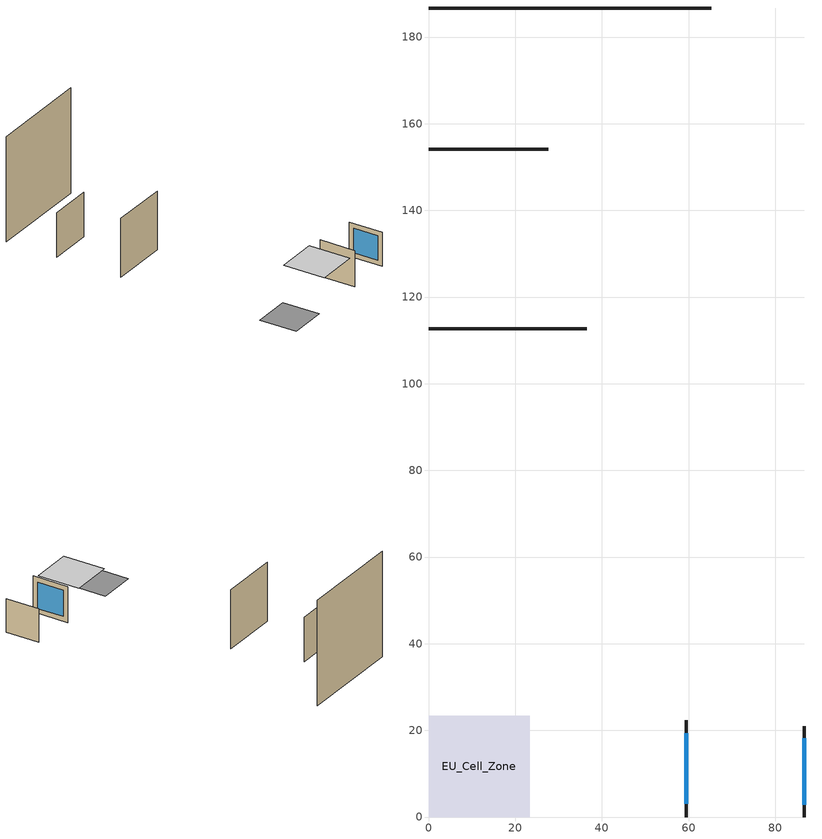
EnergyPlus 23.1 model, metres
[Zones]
EU_Cell_Zone
 floor othersidecoefficients (EU_IT.MidClim.AB.07.Gen.ReEx.001.001_floor_1_Construction): 0,0 23.34,0 23.34,23.34 0,23.34 z0
 wall outside (EU_IT.MidClim.AB.07.Gen.ReEx.001.001_wall_1_east_1_Construction): 59.4,0 59.4,22.3 z0:22.3
 wall outside (EU_IT.MidClim.AB.07.Gen.ReEx.001.001_wall_1_west_2_Construction): 86.7,20.99 86.7,0 z0:20.99
 wall othersidecoefficients (EU_IT.MidClim.AB.07.Gen.ReEx.001.001_wall_2_Construction): 36.45,112.69 0,112.69 z0:36.45
 wall othersidecoefficients (EU_IT.MidClim.AB.07.Gen.ReEx.001.001_wall_3_Construction): 27.57,154.14 0,154.14 z0:27.57
 wall othersidecoefficients (EU_IT.MidClim.AB.07.Gen.ReEx.001.001_thermal_bridge_Construction): 65.19,186.7 0,186.7 z0:65.19
 window (EU_IT.MidClim.AB.07.Gen.ReEx.001.001_window_east_1_Construction): 59.4,3.03 59.4,19.27 z3.03:19.27
 window (EU_IT.MidClim.AB.07.Gen.ReEx.001.001_window_west_2_Construction): 86.7,18.14 86.7,2.85 z2.85:18.14
 ceiling othersidecoefficients (EU_IT.MidClim.AB.07.Gen.ReEx.001.001_roof_2_Construction): 28.34,0 54.4,0 54.4,26.06 28.34,26.06 z20
[Building]
EU Step8 Campaign Cell: North Axis=0; Terrain=City; Solar Distribution=FullExterior
[Site:Location]
Bologna: Latitude=44.5; Longitude=11.25; Time Zone=1; Elevation=37
[SizingPeriod:WeatherFileDays]
AnnualSizingPeriod: Begin Month=1; Begin Day of Month=1; End Month=12; End Day of Month=31; Use Weather File Daylight Saving Period=No; Use Weather File Rain and Snow Indicators=No
[MATERIAL]
EU_InternalMass_Material: Roughness=MediumRough; Thickness=0.1; Conductivity=1; Density=1800; Specific Heat=900; Thermal Absorptance=0.9; Solar Absorptance=0.7; Visible Absorptance=0.7
[MATERIAL:NOMASS] Roughness=MediumRough; Thermal Absorptance=0.9; Solar Absorptance=0.7; Visible Absorptance=0.7
Name | Thermal Resistance
EU_IT.MidClim.AB.07.Gen.ReEx.001.001_floor_1_NoMass | 1.39057
EU_IT.MidClim.AB.07.Gen.ReEx.001.001_roof_2_NoMass | 1.5518
EU_IT.MidClim.AB.07.Gen.ReEx.001.001_wall_1_east_1_NoMass; EU_IT.MidClim.AB.07.Gen.ReEx.001.001_wall_1_west_2_NoMass | 1.78457
EU_IT.MidClim.AB.07.Gen.ReEx.001.001_wall_2_NoMass | 1.81481
EU_IT.MidClim.AB.07.Gen.ReEx.001.001_wall_3_NoMass | 1.727
EU_IT.MidClim.AB.07.Gen.ReEx.001.001_thermal_bridge_NoMass | 10.7074
[WINDOWMATERIAL:SIMPLEGLAZINGSYSTEM] UFactor=3.17537; Solar Heat Gain Coefficient=0.75; Visible Transmittance=0.75
EU_IT.MidClim.AB.07.Gen.ReEx.001.001_window_east_1_SimpleGlazing; EU_IT.MidClim.AB.07.Gen.ReEx.001.001_window_west_2_SimpleGlazing
[CONSTRUCTION]
EU_IT.MidClim.AB.07.Gen.ReEx.001.001_floor_1_Construction: EU_IT.MidClim.AB.07.Gen.ReEx.001.001_floor_1_NoMass
EU_IT.MidClim.AB.07.Gen.ReEx.001.001_roof_2_Construction: EU_IT.MidClim.AB.07.Gen.ReEx.001.001_roof_2_NoMass
EU_IT.MidClim.AB.07.Gen.ReEx.001.001_wall_1_east_1_Construction: EU_IT.MidClim.AB.07.Gen.ReEx.001.001_wall_1_east_1_NoMass
EU_IT.MidClim.AB.07.Gen.ReEx.001.001_window_east_1_Construction: EU_IT.MidClim.AB.07.Gen.ReEx.001.001_window_east_1_SimpleGlazing
EU_IT.MidClim.AB.07.Gen.ReEx.001.001_wall_1_west_2_Construction: EU_IT.MidClim.AB.07.Gen.ReEx.001.001_wall_1_west_2_NoMass
EU_IT.MidClim.AB.07.Gen.ReEx.001.001_window_west_2_Construction: EU_IT.MidClim.AB.07.Gen.ReEx.001.001_window_west_2_SimpleGlazing
EU_IT.MidClim.AB.07.Gen.ReEx.001.001_wall_2_Construction: EU_IT.MidClim.AB.07.Gen.ReEx.001.001_wall_2_NoMass
EU_IT.MidClim.AB.07.Gen.ReEx.001.001_wall_3_Construction: EU_IT.MidClim.AB.07.Gen.ReEx.001.001_wall_3_NoMass
EU_IT.MidClim.AB.07.Gen.ReEx.001.001_thermal_bridge_Construction: EU_IT.MidClim.AB.07.Gen.ReEx.001.001_thermal_bridge_NoMass
EU_InternalMass_Construction: EU_InternalMass_Material
[ZONE]
EU_Cell_Zone: Type=1; Multiplier=1; Ceiling Height=0.594176; Volume=9912.1; Floor Area=2780.35; Part of Total Floor Area=Yes
[INTERNALMASS]
EU_Cell_Zone_EU_InternalMass: Construction=EU_InternalMass_Construction; Zone or ZoneList=EU_Cell_Zone; Surface Area=2780.35
[SURFACEPROPERTY:OTHERSIDECOEFFICIENTS] Combined ConvectiveRadiative Film Coefficient=0; Constant Temperature=0; Constant Temperature Coefficient=0; Ground Temperature Coefficient=0; Wind Speed Coefficient=0; Sinusoidal Variation of Constant Temperature Coefficient=No; Period of Sinusoidal Variation=24; Previous Other Side Temperature Coefficient=0
Name | External DryBulb Temperature Coefficient | Zone Air Temperature Coefficient
EU_IT.MidClim.AB.07.Gen.ReEx.001.001_floor_1_b0.406174 | 0.406174 | 0.593826
EU_IT.MidClim.AB.07.Gen.ReEx.001.001_roof_2_b0.8285 | 0.8285 | 0.1715
EU_IT.MidClim.AB.07.Gen.ReEx.001.001_wall_1_east_1_b1; EU_IT.MidClim.AB.07.Gen.ReEx.001.001_wall_1_west_2_b1; EU_IT.MidClim.AB.07.Gen.ReEx.001.001_wall_2_b1; EU_IT.MidClim.AB.07.Gen.ReEx.001.001_thermal_bridge_b1 | 1 | 0
EU_IT.MidClim.AB.07.Gen.ReEx.001.001_wall_3_b0.84317 | 0.84317 | 0.15683
[OTHEREQUIPMENT]
EU_Step8_InternalGain_it__IT.MidClim.AB.07.Gen.ReEx.001.001__f030_f030: Fuel Type=Electricity; Zone or ZoneList or Space or SpaceList=EU_Cell_Zone; Schedule=EU_Step8_GainSchedule_it__IT.MidClim.AB.07.Gen.ReEx.001.001__f030_f030; Design Level Calculation Method=Watts/Area; Power per Zone Floor Area=1; Fraction Latent=0; Fraction Radiant=0; Fraction Lost=0; Carbon Dioxide Generation Rate=0; EndUse Subcategory=EU_Step8_InternalGains
[ZONEVENTILATION:DESIGNFLOWRATE]
EU_ConstantAir_EU_Cell_Zone: Zone or ZoneList or Space or SpaceList=EU_Cell_Zone; Schedule=EU_AlwaysOn; Design Flow Rate Calculation Method=AirChanges/Hour; Air Changes per Hour=0.56036; Ventilation Type=Natural; Fan Pressure Rise=0; Fan Total Efficiency=1; Constant Term Coefficient=1; Temperature Term Coefficient=0; Velocity Term Coefficient=0; Velocity Squared Term Coefficient=0; Minimum Indoor Temperature=-100; Maximum Indoor Temperature=100; Delta Temperature=-100; Minimum Outdoor Temperature=-100; Maximum Outdoor Temperature=100; Maximum Wind Speed=40
[HVACTEMPLATE:THERMOSTAT]
EU_HeatOnly_EU_Cell_Zone: Constant Heating Setpoint=20; Constant Cooling Setpoint=50
[HVACTEMPLATE:ZONE:IDEALLOADSAIRSYSTEM]
EU_Cell_Zone: Template Thermostat=EU_HeatOnly_EU_Cell_Zone; System Availability Schedule=EU_AlwaysOn; Maximum Heating Supply Air Temperature=50; Minimum Cooling Supply Air Temperature=13; Maximum Heating Supply Air Humidity Ratio=0.0156; Minimum Cooling Supply Air Humidity Ratio=0.0077; Heating Limit=NoLimit; Cooling Limit=NoLimit; Heating Availability Schedule=EU_AlwaysOn; Cooling Availability Schedule=EU_CoolingOff; Dehumidification Control Type=ConstantSensibleHeatRatio; Cooling Sensible Heat Ratio=0.7; Dehumidification Setpoint=60; Humidification Control Type=None; Humidification Setpoint=30; Outdoor Air Method=None; Outdoor Air Flow Rate per Person=0.00944; Outdoor Air Flow Rate per Zone Floor Area=0; Outdoor Air Flow Rate per Zone=0; Demand Controlled Ventilation Type=None; Outdoor Air Economizer Type=NoEconomizer; Heat Recovery Type=None; Sensible Heat Recovery Effectiveness=0.7; Latent Heat Recovery Effectiveness=0.65
[SIZING:ZONE]
EU_Cell_Zone: Zone Cooling Design Supply Air Temperature Input Method=SupplyAirTemperature; Zone Cooling Design Supply Air Temperature=13; Zone Heating Design Supply Air Temperature Input Method=SupplyAirTemperature; Zone Heating Design Supply Air Temperature=50; Zone Cooling Design Supply Air Humidity Ratio=0.008; Zone Heating Design Supply Air Humidity Ratio=0.008; Cooling Design Air Flow Method=DesignDay; Cooling Design Air Flow Rate=0; Cooling Minimum Air Flow per Zone Floor Area=0.000762; Cooling Minimum Air Flow=0; Cooling Minimum Air Flow Fraction=0.2; Heating Design Air Flow Method=DesignDay; Heating Design Air Flow Rate=0; Heating Maximum Air Flow per Zone Floor Area=0.002032; Heating Maximum Air Flow=0.141576; Heating Maximum Air Flow Fraction=0.3; Account for Dedicated Outdoor Air System=No; Dedicated Outdoor Air System Control Strategy=NeutralSupplyAir; Dedicated Outdoor Air Low Setpoint Temperature for Design=autosize; Dedicated Outdoor Air High Setpoint Temperature for Design=autosize; Zone Load Sizing Method=Sensible Load Only No Latent Load; Zone Latent Cooling Design Supply Air Humidity Ratio Input Method=HumidityRatioDifference; Zone Cooling Design Supply Air Humidity Ratio Difference=0.005; Zone Latent Heating Design Supply Air Humidity Ratio Input Method=HumidityRatioDifference; Zone Humidification Design Supply Air Humidity Ratio Difference=0.005
[SCHEDULE:CONSTANT]
Name | Hourly Value
EU_AlwaysOn | 1
EU_CoolingOff | 0
[SCHEDULE:FILE]
EU_Step8_GainSchedule_it__IT.MidClim.AB.07.Gen.ReEx.001.001__f030_f030: File=C:\Users\o_iseri\Desktop\OpenUBEM\openubem\outputs\eu_certified_rerun_2026-08-28\rep3\schedules\it__IT.MidClim.AB.07.Gen.ReEx.001.001__f030.csv; Column Number=1; Rows to Skip at Top=0; Number of Hours of Data=8760; Column Separator=Comma; Interpolate to Timestep=No; Minutes per Item=60; Adjust Schedule for Daylight Savings=Yes
